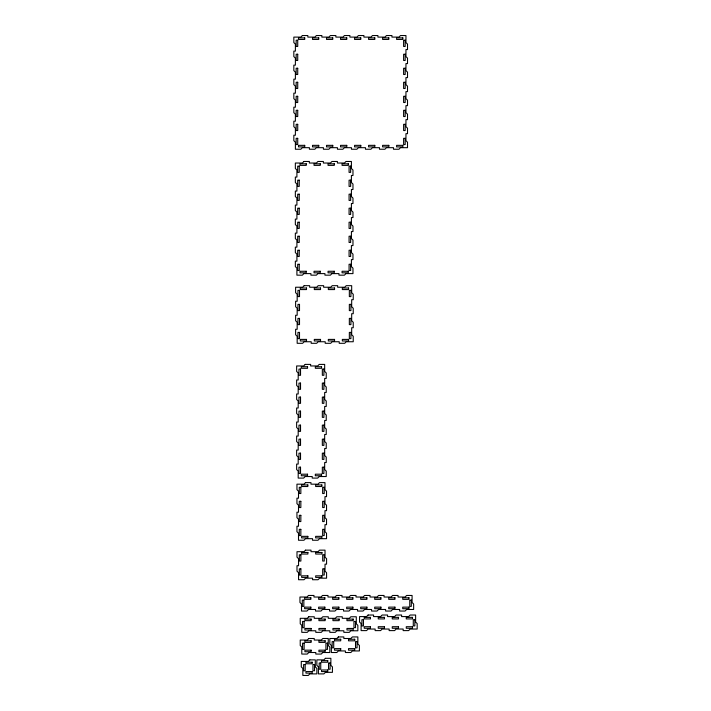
<?xml version="1.0" encoding="UTF-8"?>
<svg xmlns="http://www.w3.org/2000/svg" width="711" height="711" viewBox="0 0 711 711"><rect width="100%" height="100%" fill="white"/><g stroke="black" fill="none" stroke-linecap="round" stroke-linejoin="round"><path stroke-width="1.07" d="M302.388 35.55L300.833 37.105L293.83 37.105L293.83 42.562L295.385 44.118L295.385 51.121L293.83 51.121L293.83 56.578L295.385 58.133L295.385 65.136L293.83 65.136L293.83 70.593L295.385 72.149L295.385 79.152L293.83 79.152L293.83 84.609L295.385 86.164L295.385 93.168L293.83 93.168L293.83 98.625L295.385 100.18L295.385 107.192L293.83 107.192L293.83 112.64L295.385 114.195L295.385 121.208L293.83 121.208L293.83 126.656L295.385 128.211L295.385 135.223L293.83 135.223L293.83 140.671L295.385 142.227L295.385 149.239L300.833 149.239L302.388 147.684L309.401 147.684L309.401 149.239L314.849 149.239L316.404 147.684L323.416 147.684L323.416 149.239L328.864 149.239L330.419 147.684L337.432 147.684L337.432 149.239L342.88 149.239L344.444 147.684L351.447 147.684L351.447 149.239L356.895 149.239L358.46 147.684L365.463 147.684L365.463 149.239L370.911 149.239L372.475 147.684L379.478 147.684L379.478 149.239L384.927 149.239L386.491 147.684L393.494 147.684L393.494 149.239L398.951 149.239L400.506 147.684L407.51 147.684L407.51 142.227L405.954 140.671L405.954 133.659L407.51 133.659L407.51 128.211L405.954 126.656L405.954 119.644L407.51 119.644L407.51 114.195L405.954 112.64L405.954 105.628L407.51 105.628L407.51 100.18L405.954 98.625L405.954 91.612L407.51 91.612L407.51 86.164L405.954 84.609L405.954 77.597L407.51 77.597L407.51 72.149L405.954 70.593L405.954 63.581L407.51 63.581L407.51 58.133L405.954 56.578L405.954 49.566L407.51 49.566L407.51 44.118L405.954 42.562L405.954 35.55L400.506 35.55L398.951 37.105L391.939 37.105L391.939 35.55L386.491 35.55L384.927 37.105L377.923 37.105L377.923 35.55L372.475 35.55L370.911 37.105L363.908 37.105L363.908 35.55L358.46 35.55L356.895 37.105L349.892 37.105L349.892 35.55L344.444 35.55L342.88 37.105L335.876 37.105L335.876 35.55L330.419 35.55L328.864 37.105L321.861 37.105L321.861 35.55L316.404 35.55L314.849 37.105L307.845 37.105L307.845 35.55L302.388 35.55M303.917 161.477L302.353 163.032L295.349 163.032L295.349 168.489L296.905 170.045L296.905 177.057L295.349 177.057L295.349 182.505L296.905 184.06L296.905 191.072L295.349 191.072L295.349 196.52L296.905 198.076L296.905 205.088L295.349 205.088L295.349 210.536L296.905 212.091L296.905 219.104L295.349 219.104L295.349 224.552L296.905 226.107L296.905 233.119L295.349 233.119L295.349 238.567L296.905 240.122L296.905 247.135L295.349 247.135L295.349 252.583L296.905 254.138L296.905 261.15L295.349 261.15L295.349 266.598L296.905 268.154L296.905 275.166L302.353 275.166L303.917 273.611L310.92 273.611L310.92 275.166L316.368 275.166L317.933 273.611L324.936 273.611L324.936 275.166L330.393 275.166L331.948 273.611L338.951 273.611L338.951 275.166L344.408 275.166L345.964 273.611L352.967 273.611L352.967 268.154L351.412 266.598L351.412 259.595L352.967 259.595L352.967 254.138L351.412 252.583L351.412 245.579L352.967 245.579L352.967 240.122L351.412 238.567L351.412 231.564L352.967 231.564L352.967 226.107L351.412 224.552L351.412 217.548L352.967 217.548L352.967 212.091L351.412 210.536L351.412 203.524L352.967 203.524L352.967 198.076L351.412 196.52L351.412 189.508L352.967 189.508L352.967 184.06L351.412 182.505L351.412 175.493L352.967 175.493L352.967 170.045L351.412 168.489L351.412 161.477L345.964 161.477L344.408 163.032L337.396 163.032L337.396 161.477L331.948 161.477L330.393 163.032L323.381 163.032L323.381 161.477L317.933 161.477L316.368 163.032L309.365 163.032L309.365 161.477L303.917 161.477M304.184 285.68L302.628 287.235L295.616 287.235L295.616 292.692L297.171 294.247L297.171 301.251L295.616 301.251L295.616 306.708L297.171 308.263L297.171 315.266L295.616 315.266L295.616 320.723L297.171 322.279L297.171 329.282L295.616 329.282L295.616 334.739L297.171 336.294L297.171 343.306L302.628 343.306L304.184 341.742L311.187 341.742L311.187 343.306L316.644 343.306L318.199 341.742L325.203 341.742L325.203 343.306L330.659 343.306L332.215 341.742L339.218 341.742L339.218 343.306L344.675 343.306L346.23 341.742L353.234 341.742L353.234 336.294L351.678 334.739L351.678 327.727L353.234 327.727L353.234 322.279L351.678 320.723L351.678 313.711L353.234 313.711L353.234 308.263L351.678 306.708L351.678 299.695L353.234 299.695L353.234 294.247L351.678 292.692L351.678 285.68L346.23 285.68L344.675 287.235L337.663 287.235L337.663 285.68L332.215 285.68L330.659 287.235L323.647 287.235L323.647 285.68L318.199 285.68L316.644 287.235L309.632 287.235L309.632 285.68L304.184 285.68M305.206 364.405L303.65 365.961L296.638 365.961L296.638 371.409L298.193 372.973L298.193 379.976L296.638 379.976L296.638 385.424L298.193 386.988L298.193 393.992L296.638 393.992L296.638 399.449L298.193 401.004L298.193 408.007L296.638 408.007L296.638 413.464L298.193 415.02L298.193 422.023L296.638 422.023L296.638 427.48L298.193 429.035L298.193 436.039L296.638 436.039L296.638 441.495L298.193 443.051L298.193 450.054L296.638 450.054L296.638 455.511L298.193 457.066L298.193 464.079L296.638 464.079L296.638 469.527L298.193 471.082L298.193 478.094L303.65 478.094L305.206 476.53L312.218 476.53L312.218 478.094L317.666 478.094L319.221 476.53L326.233 476.53L326.233 471.082L324.669 469.527L324.669 462.514L326.233 462.514L326.233 457.066L324.669 455.511L324.669 448.499L326.233 448.499L326.233 443.051L324.669 441.495L324.669 434.483L326.233 434.483L326.233 429.035L324.669 427.48L324.669 420.468L326.233 420.468L326.233 415.02L324.669 413.464L324.669 406.452L326.233 406.452L326.233 401.004L324.669 399.449L324.669 392.436L326.233 392.436L326.233 386.988L324.669 385.424L324.669 378.421L326.233 378.421L326.233 372.973L324.669 371.409L324.669 364.405L319.221 364.405L317.666 365.961L310.654 365.961L310.654 364.405L305.206 364.405M305.517 482.618L303.952 484.173L296.949 484.173L296.949 489.63L298.504 491.185L298.504 498.189L296.949 498.189L296.949 503.646L298.504 505.201L298.504 512.213L296.949 512.213L296.949 517.661L298.504 519.217L298.504 526.229L296.949 526.229L296.949 531.677L298.504 533.232L298.504 540.244L303.952 540.244L305.517 538.68L312.52 538.68L312.52 540.244L317.968 540.244L319.532 538.68L326.536 538.68L326.536 533.232L324.98 531.677L324.98 524.665L326.536 524.665L326.536 519.217L324.98 517.661L324.98 510.649L326.536 510.649L326.536 505.201L324.98 503.646L324.98 496.633L326.536 496.633L326.536 491.185L324.98 489.63L324.98 482.618L319.532 482.618L317.968 484.173L310.965 484.173L310.965 482.618L305.517 482.618M305.561 550.145L303.997 551.7L296.994 551.7L296.994 557.157L298.549 558.713L298.549 565.716L296.994 565.716L296.994 571.173L298.549 572.728L298.549 579.732L303.997 579.732L305.561 578.176L312.564 578.176L312.564 579.732L318.013 579.732L319.577 578.176L326.58 578.176L326.58 572.728L325.025 571.173L325.025 564.161L326.58 564.161L326.58 558.713L325.025 557.157L325.025 550.145L319.577 550.145L318.013 551.7L311.009 551.7L311.009 550.145L305.561 550.145M308.521 595.462L306.956 597.027L299.953 597.027L299.953 602.475L301.508 604.03L301.508 611.042L306.956 611.042L308.521 609.478L315.524 609.478L315.524 611.042L320.981 611.042L322.536 609.478L329.54 609.478L329.54 611.042L334.997 611.042L336.552 609.478L343.555 609.478L343.555 611.042L349.012 611.042L350.567 609.478L357.571 609.478L357.571 611.042L363.028 611.042L364.583 609.478L371.595 609.478L371.595 611.042L377.043 611.042L378.599 609.478L385.611 609.478L385.611 611.042L391.059 611.042L392.614 609.478L399.626 609.478L399.626 611.042L405.074 611.042L406.63 609.478L413.642 609.478L413.642 604.03L412.078 602.475L412.078 595.462L406.63 595.462L405.074 597.027L398.062 597.027L398.062 595.462L392.614 595.462L391.059 597.027L384.047 597.027L384.047 595.462L378.599 595.462L377.043 597.027L370.031 597.027L370.031 595.462L364.583 595.462L363.028 597.027L356.015 597.027L356.015 595.462L350.567 595.462L349.012 597.027L342 597.027L342 595.462L336.552 595.462L334.997 597.027L327.984 597.027L327.984 595.462L322.536 595.462L320.981 597.027L313.969 597.027L313.969 595.462L308.521 595.462M308.796 616.766L307.241 618.321L300.229 618.321L300.229 623.778L301.784 625.333L301.784 632.346L307.241 632.346L308.796 630.781L315.8 630.781L315.8 632.346L321.256 632.346L322.812 630.781L329.815 630.781L329.815 632.346L335.272 632.346L336.827 630.781L343.84 630.781L343.84 632.346L349.288 632.346L350.843 630.781L357.855 630.781L357.855 625.333L356.291 623.778L356.291 616.766L350.843 616.766L349.288 618.321L342.275 618.321L342.275 616.766L336.827 616.766L335.272 618.321L328.26 618.321L328.26 616.766L322.812 616.766L321.256 618.321L314.244 618.321L314.244 616.766L308.796 616.766M308.796 638.496L307.241 640.051L300.229 640.051L300.229 645.499L301.784 647.054L301.784 654.067L307.241 654.067L308.796 652.511L315.8 652.511L315.8 654.067L321.256 654.067L322.812 652.511L329.815 652.511L329.815 647.054L328.26 645.499L328.26 638.496L322.812 638.496L321.256 640.051L314.244 640.051L314.244 638.496L308.796 638.496M309.845 659.879L308.29 661.434L301.277 661.434L301.277 666.882L302.842 668.438L302.842 675.45L308.29 675.45L309.845 673.895L316.857 673.895L316.857 668.438L315.293 666.882L315.293 659.879L309.845 659.879M338.383 636.932L336.827 638.496L329.815 638.496L329.815 643.944L331.379 645.499L331.379 652.511L336.827 652.511L338.383 650.947L345.395 650.947L345.395 652.511L350.843 652.511L352.398 650.947L359.411 650.947L359.411 645.499L357.855 643.944L357.855 636.932L352.398 636.932L350.843 638.496L343.84 638.496L343.84 636.932L338.383 636.932M368.12 615.024L366.556 616.588L359.553 616.588L359.553 622.036L361.108 623.591L361.108 630.604L366.556 630.604L368.12 629.039L375.124 629.039L375.124 630.604L380.581 630.604L382.136 629.039L389.139 629.039L389.139 630.604L394.596 630.604L396.151 629.039L403.155 629.039L403.155 630.604L408.612 630.604L410.167 629.039L417.17 629.039L417.17 623.591L415.615 622.036L415.615 615.024L410.167 615.024L408.612 616.588L401.599 616.588L401.599 615.024L396.151 615.024L394.596 616.588L387.584 616.588L387.584 615.024L382.136 615.024L380.581 616.588L373.568 616.588L373.568 615.024L368.12 615.024M325.416 658.315L323.861 659.879L316.857 659.879L316.857 665.327L318.412 666.882L318.412 673.895L323.861 673.895L325.416 672.339L332.428 672.339L332.428 666.882L330.873 665.327L330.873 658.315L325.416 658.315M304.726 37.887L298.496 37.887L298.496 39.443L304.726 39.443L304.726 37.887M318.741 37.887L312.511 37.887L312.511 39.443L318.741 39.443L318.741 37.887M332.757 37.887L326.527 37.887L326.527 39.443L332.757 39.443L332.757 37.887M346.772 37.887L340.542 37.887L340.542 39.443L346.772 39.443L346.772 37.887M360.788 37.887L354.567 37.887L354.567 39.443L360.788 39.443L360.788 37.887M374.804 37.887L368.582 37.887L368.582 39.443L374.804 39.443L374.804 37.887M388.828 37.887L382.598 37.887L382.598 39.443L388.828 39.443L388.828 37.887M402.844 37.887L396.614 37.887L396.614 39.443L402.844 39.443L402.844 37.887M297.722 40.225L296.158 40.225L296.158 46.455L297.722 46.455L297.722 40.225M405.172 40.225L403.617 40.225L403.617 46.455L405.172 46.455L405.172 40.225M297.722 54.24L296.158 54.24L296.158 60.471L297.722 60.471L297.722 54.24M405.172 54.24L403.617 54.24L403.617 60.471L405.172 60.471L405.172 54.24M297.722 68.256L296.158 68.256L296.158 74.486L297.722 74.486L297.722 68.256M405.172 68.256L403.617 68.256L403.617 74.486L405.172 74.486L405.172 68.256M297.722 82.272L296.158 82.272L296.158 88.502L297.722 88.502L297.722 82.272M405.172 82.272L403.617 82.272L403.617 88.502L405.172 88.502L405.172 82.272M297.722 96.287L296.158 96.287L296.158 102.517L297.722 102.517L297.722 96.287M405.172 96.287L403.617 96.287L403.617 102.517L405.172 102.517L405.172 96.287M297.722 110.303L296.158 110.303L296.158 116.533L297.722 116.533L297.722 110.303M405.172 110.303L403.617 110.303L403.617 116.533L405.172 116.533L405.172 110.303M297.722 124.318L296.158 124.318L296.158 130.548L297.722 130.548L297.722 124.318M405.172 124.318L403.617 124.318L403.617 130.548L405.172 130.548L405.172 124.318M297.722 138.334L296.158 138.334L296.158 144.564L297.722 144.564L297.722 138.334M405.172 138.334L403.617 138.334L403.617 144.564L405.172 144.564L405.172 138.334M304.726 145.346L298.496 145.346L298.496 146.901L304.726 146.901L304.726 145.346M318.741 145.346L312.511 145.346L312.511 146.901L318.741 146.901L318.741 145.346M332.757 145.346L326.527 145.346L326.527 146.901L332.757 146.901L332.757 145.346M346.772 145.346L340.542 145.346L340.542 146.901L346.772 146.901L346.772 145.346M360.788 145.346L354.567 145.346L354.567 146.901L360.788 146.901L360.788 145.346M374.804 145.346L368.582 145.346L368.582 146.901L374.804 146.901L374.804 145.346M388.828 145.346L382.598 145.346L382.598 146.901L388.828 146.901L388.828 145.346M402.844 145.346L396.614 145.346L396.614 146.901L402.844 146.901L402.844 145.346M306.254 163.814L300.024 163.814L300.024 165.37L306.254 165.37L306.254 163.814M320.27 163.814L314.04 163.814L314.04 165.37L320.27 165.37L320.27 163.814M334.286 163.814L328.055 163.814L328.055 165.37L334.286 165.37L334.286 163.814M348.301 163.814L342.071 163.814L342.071 165.37L348.301 165.37L348.301 163.814M299.242 166.152L297.687 166.152L297.687 172.382L299.242 172.382L299.242 166.152M350.639 166.152L349.074 166.152L349.074 172.382L350.639 172.382L350.639 166.152M299.242 180.167L297.687 180.167L297.687 186.398L299.242 186.398L299.242 180.167M350.639 180.167L349.074 180.167L349.074 186.398L350.639 186.398L350.639 180.167M299.242 194.183L297.687 194.183L297.687 200.413L299.242 200.413L299.242 194.183M350.639 194.183L349.074 194.183L349.074 200.413L350.639 200.413L350.639 194.183M299.242 208.199L297.687 208.199L297.687 214.429L299.242 214.429L299.242 208.199M350.639 208.199L349.074 208.199L349.074 214.429L350.639 214.429L350.639 208.199M299.242 222.214L297.687 222.214L297.687 228.444L299.242 228.444L299.242 222.214M350.639 222.214L349.074 222.214L349.074 228.444L350.639 228.444L350.639 222.214M299.242 236.23L297.687 236.23L297.687 242.46L299.242 242.46L299.242 236.23M350.639 236.23L349.074 236.23L349.074 242.46L350.639 242.46L350.639 236.23M299.242 250.245L297.687 250.245L297.687 256.475L299.242 256.475L299.242 250.245M350.639 250.245L349.074 250.245L349.074 256.475L350.639 256.475L350.639 250.245M299.242 264.261L297.687 264.261L297.687 270.491L299.242 270.491L299.242 264.261M350.639 264.261L349.074 264.261L349.074 270.491L350.639 270.491L350.639 264.261M306.254 271.273L300.024 271.273L300.024 272.828L306.254 272.828L306.254 271.273M320.27 271.273L314.04 271.273L314.04 272.828L320.27 272.828L320.27 271.273M334.286 271.273L328.055 271.273L328.055 272.828L334.286 272.828L334.286 271.273M348.301 271.273L342.071 271.273L342.071 272.828L348.301 272.828L348.301 271.273M306.521 288.017L300.291 288.017L300.291 289.573L306.521 289.573L306.521 288.017M320.537 288.017L314.306 288.017L314.306 289.573L320.537 289.573L320.537 288.017M334.552 288.017L328.322 288.017L328.322 289.573L334.552 289.573L334.552 288.017M348.568 288.017L342.338 288.017L342.338 289.573L348.568 289.573L348.568 288.017M299.509 290.355L297.953 290.355L297.953 296.585L299.509 296.585L299.509 290.355M350.905 290.355L349.341 290.355L349.341 296.585L350.905 296.585L350.905 290.355M299.509 304.37L297.953 304.37L297.953 310.6L299.509 310.6L299.509 304.37M350.905 304.37L349.341 304.37L349.341 310.6L350.905 310.6L350.905 304.37M299.509 318.386L297.953 318.386L297.953 324.616L299.509 324.616L299.509 318.386M350.905 318.386L349.341 318.386L349.341 324.616L350.905 324.616L350.905 318.386M299.509 332.401L297.953 332.401L297.953 338.632L299.509 338.632L299.509 332.401M350.905 332.401L349.341 332.401L349.341 338.632L350.905 338.632L350.905 332.401M306.521 339.405L300.291 339.405L300.291 340.969L306.521 340.969L306.521 339.405M320.537 339.405L314.306 339.405L314.306 340.969L320.537 340.969L320.537 339.405M334.552 339.405L328.322 339.405L328.322 340.969L334.552 340.969L334.552 339.405M348.568 339.405L342.338 339.405L342.338 340.969L348.568 340.969L348.568 339.405M307.543 366.743L301.313 366.743L301.313 368.298L307.543 368.298L307.543 366.743M321.559 366.743L315.329 366.743L315.329 368.298L321.559 368.298L321.559 366.743M300.531 369.08L298.976 369.08L298.976 375.301L300.531 375.301L300.531 369.08M323.896 369.08L322.341 369.08L322.341 375.301L323.896 375.301L323.896 369.08M300.531 383.096L298.976 383.096L298.976 389.326L300.531 389.326L300.531 383.096M323.896 383.096L322.341 383.096L322.341 389.326L323.896 389.326L323.896 383.096M300.531 397.111L298.976 397.111L298.976 403.341L300.531 403.341L300.531 397.111M323.896 397.111L322.341 397.111L322.341 403.341L323.896 403.341L323.896 397.111M300.531 411.127L298.976 411.127L298.976 417.357L300.531 417.357L300.531 411.127M323.896 411.127L322.341 411.127L322.341 417.357L323.896 417.357L323.896 411.127M300.531 425.142L298.976 425.142L298.976 431.373L300.531 431.373L300.531 425.142M323.896 425.142L322.341 425.142L322.341 431.373L323.896 431.373L323.896 425.142M300.531 439.158L298.976 439.158L298.976 445.388L300.531 445.388L300.531 439.158M323.896 439.158L322.341 439.158L322.341 445.388L323.896 445.388L323.896 439.158M300.531 453.174L298.976 453.174L298.976 459.404L300.531 459.404L300.531 453.174M323.896 453.174L322.341 453.174L322.341 459.404L323.896 459.404L323.896 453.174M300.531 467.189L298.976 467.189L298.976 473.419L300.531 473.419L300.531 467.189M323.896 467.189L322.341 467.189L322.341 473.419L323.896 473.419L323.896 467.189M307.543 474.201L301.313 474.201L301.313 475.757L307.543 475.757L307.543 474.201M321.559 474.201L315.329 474.201L315.329 475.757L321.559 475.757L321.559 474.201M307.845 484.955L301.615 484.955L301.615 486.511L307.845 486.511L307.845 484.955M321.861 484.955L315.64 484.955L315.64 486.511L321.861 486.511L321.861 484.955M300.842 487.293L299.287 487.293L299.287 493.523L300.842 493.523L300.842 487.293M324.198 487.293L322.643 487.293L322.643 493.523L324.198 493.523L324.198 487.293M300.842 501.308L299.287 501.308L299.287 507.538L300.842 507.538L300.842 501.308M324.198 501.308L322.643 501.308L322.643 507.538L324.198 507.538L324.198 501.308M300.842 515.324L299.287 515.324L299.287 521.554L300.842 521.554L300.842 515.324M324.198 515.324L322.643 515.324L322.643 521.554L324.198 521.554L324.198 515.324M300.842 529.34L299.287 529.34L299.287 535.57L300.842 535.57L300.842 529.34M324.198 529.34L322.643 529.34L322.643 535.57L324.198 535.57L324.198 529.34M307.845 536.352L301.615 536.352L301.615 537.907L307.845 537.907L307.845 536.352M321.861 536.352L315.64 536.352L315.64 537.907L321.861 537.907L321.861 536.352M307.89 552.483L301.668 552.483L301.668 554.038L307.89 554.038L307.89 552.483M321.914 552.483L315.684 552.483L315.684 554.038L321.914 554.038L321.914 552.483M300.886 554.82L299.331 554.82L299.331 561.05L300.886 561.05L300.886 554.82M324.243 554.82L322.687 554.82L322.687 561.05L324.243 561.05L324.243 554.82M300.886 568.836L299.331 568.836L299.331 575.066L300.886 575.066L300.886 568.836M324.243 568.836L322.687 568.836L322.687 575.066L324.243 575.066L324.243 568.836M307.89 575.839L301.668 575.839L301.668 577.403L307.89 577.403L307.89 575.839M321.914 575.839L315.684 575.839L315.684 577.403L321.914 577.403L321.914 575.839M310.858 597.8L304.628 597.8L304.628 599.355L310.858 599.355L310.858 597.8M324.874 597.8L318.644 597.8L318.644 599.355L324.874 599.355L324.874 597.8M338.889 597.8L332.659 597.8L332.659 599.355L338.889 599.355L338.889 597.8M352.905 597.8L346.675 597.8L346.675 599.355L352.905 599.355L352.905 597.8M366.92 597.8L360.69 597.8L360.69 599.355L366.92 599.355L366.92 597.8M380.936 597.8L374.706 597.8L374.706 599.355L380.936 599.355L380.936 597.8M394.952 597.8L388.721 597.8L388.721 599.355L394.952 599.355L394.952 597.8M408.967 597.8L402.737 597.8L402.737 599.355L408.967 599.355L408.967 597.8M303.846 600.137L302.291 600.137L302.291 606.367L303.846 606.367L303.846 600.137M411.305 600.137L409.749 600.137L409.749 606.367L411.305 606.367L411.305 600.137M310.858 607.141L304.628 607.141L304.628 608.705L310.858 608.705L310.858 607.141M324.874 607.141L318.644 607.141L318.644 608.705L324.874 608.705L324.874 607.141M338.889 607.141L332.659 607.141L332.659 608.705L338.889 608.705L338.889 607.141M352.905 607.141L346.675 607.141L346.675 608.705L352.905 608.705L352.905 607.141M366.92 607.141L360.69 607.141L360.69 608.705L366.92 608.705L366.92 607.141M380.936 607.141L374.706 607.141L374.706 608.705L380.936 608.705L380.936 607.141M394.952 607.141L388.721 607.141L388.721 608.705L394.952 608.705L394.952 607.141M408.967 607.141L402.737 607.141L402.737 608.705L408.967 608.705L408.967 607.141M370.458 617.361L364.228 617.361L364.228 618.917L370.458 618.917L370.458 617.361M384.473 617.361L378.243 617.361L378.243 618.917L384.473 618.917L384.473 617.361M398.489 617.361L392.259 617.361L392.259 618.917L398.489 618.917L398.489 617.361M412.504 617.361L406.274 617.361L406.274 618.917L412.504 618.917L412.504 617.361M311.134 619.103L304.903 619.103L304.903 620.659L311.134 620.659L311.134 619.103M325.149 619.103L318.919 619.103L318.919 620.659L325.149 620.659L325.149 619.103M339.165 619.103L332.935 619.103L332.935 620.659L339.165 620.659L339.165 619.103M353.18 619.103L346.95 619.103L346.95 620.659L353.18 620.659L353.18 619.103M363.445 619.699L361.89 619.699L361.89 625.929L363.445 625.929L363.445 619.699M414.842 619.699L413.278 619.699L413.278 625.929L414.842 625.929L414.842 619.699M304.121 621.441L302.566 621.441L302.566 627.671L304.121 627.671L304.121 621.441M355.518 621.441L353.962 621.441L353.962 627.671L355.518 627.671L355.518 621.441M370.458 626.711L364.228 626.711L364.228 628.266L370.458 628.266L370.458 626.711M384.473 626.711L378.243 626.711L378.243 628.266L384.473 628.266L384.473 626.711M398.489 626.711L392.259 626.711L392.259 628.266L398.489 628.266L398.489 626.711M412.504 626.711L406.274 626.711L406.274 628.266L412.504 628.266L412.504 626.711M311.134 628.444L304.903 628.444L304.903 630.008L311.134 630.008L311.134 628.444M325.149 628.444L318.919 628.444L318.919 630.008L325.149 630.008L325.149 628.444M339.165 628.444L332.935 628.444L332.935 630.008L339.165 630.008L339.165 628.444M353.18 628.444L346.95 628.444L346.95 630.008L353.18 630.008L353.18 628.444M340.72 639.269L334.49 639.269L334.49 640.824L340.72 640.824L340.72 639.269M354.736 639.269L348.506 639.269L348.506 640.824L354.736 640.824L354.736 639.269M311.134 640.824L304.903 640.824L304.903 642.389L311.134 642.389L311.134 640.824M325.149 640.824L318.919 640.824L318.919 642.389L325.149 642.389L325.149 640.824M333.717 641.606L332.153 641.606L332.153 647.837L333.717 647.837L333.717 641.606M357.073 641.606L355.518 641.606L355.518 647.837L357.073 647.837L357.073 641.606M304.121 643.162L302.566 643.162L302.566 649.392L304.121 649.392L304.121 643.162M327.487 643.162L325.922 643.162L325.922 649.392L327.487 649.392L327.487 643.162M340.72 648.619L334.49 648.619L334.49 650.174L340.72 650.174L340.72 648.619M354.736 648.619L348.506 648.619L348.506 650.174L354.736 650.174L354.736 648.619M311.134 650.174L304.903 650.174L304.903 651.729L311.134 651.729L311.134 650.174M325.149 650.174L318.919 650.174L318.919 651.729L325.149 651.729L325.149 650.174M327.753 660.652L321.523 660.652L321.523 662.217L327.753 662.217L327.753 660.652M312.182 662.217L305.952 662.217L305.952 663.772L312.182 663.772L312.182 662.217M320.75 662.99L319.195 662.99L319.195 669.22L320.75 669.22L320.75 662.99M330.091 662.99L328.535 662.99L328.535 669.22L330.091 669.22L330.091 662.99M305.179 664.545L303.615 664.545L303.615 670.775L305.179 670.775L305.179 664.545M314.52 664.545L312.964 664.545L312.964 670.775L314.52 670.775L314.52 664.545M327.753 670.002L321.523 670.002L321.523 671.557L327.753 671.557L327.753 670.002M312.182 671.557L305.952 671.557L305.952 673.113L312.182 673.113L312.182 671.557"/></g></svg>
